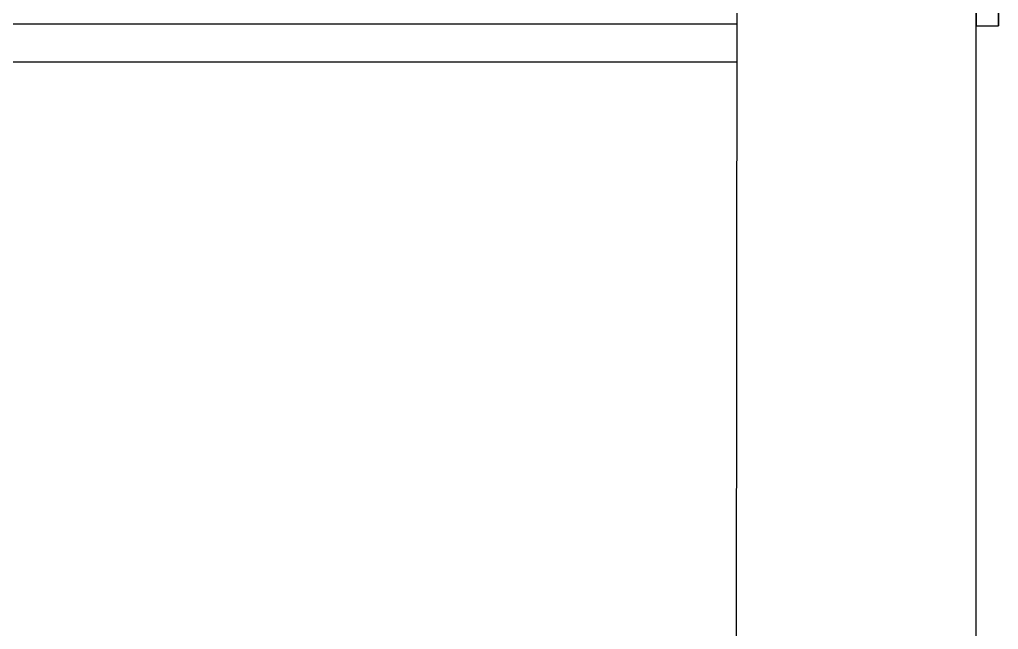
# Model space of a CAD drawing. Header units: millimetres. Extents: x -17263 to -7565, y 1486 to 4446.
# Drawn here: x -14830.4 to -14624.3, y 4061.8 to 4190.3 of the extents above; entities that cross this region are included whole.
import ezdxf

# ---------------------------------------------------------------- set-up
doc = ezdxf.new("R2010")
doc.units = ezdxf.units.MM
doc.layers.add('Canalización nueva', color=6, linetype='Continuous')

msp = doc.modelspace()

# ---------------------------------------------------------------- linework, layer by layer
for p, q in [((-14679.75, 3723.12), (-14679.27, 4257.94)), ((-14628.95, 3957.22), (-14628.95, 4257.92)), ((-14679.33, 4189.26), (-14924.48, 4189.26)), ((-14679.34, 4181.26), (-14924.48, 4181.26))]:
    msp.add_line(p, q)
at = {"layer": 'Canalización nueva'}
for p, q in [((-14628.95, 4388.12), (-14628.95, 4188.96)), ((-14624.29, 4388.36), (-14624.29, 4188.96)), ((-14624.29, 4188.96), (-14624.29, 4203.85)), ((-14628.95, 4188.96), (-14624.29, 4188.96))]:
    msp.add_line(p, q, dxfattribs=at)

doc.saveas('drawing.dxf')
